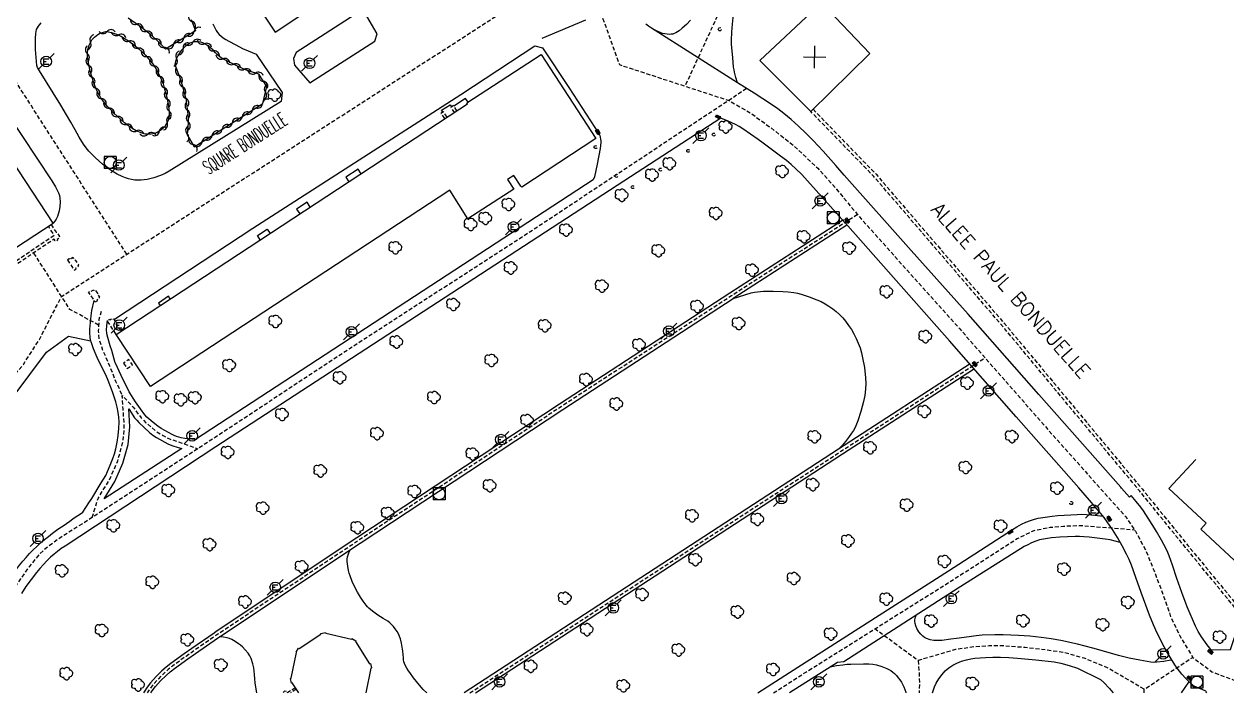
# Model space of a CAD drawing. Header units: millimetres. Extents: x 80000 to 81000, y 144000 to 145000.
# Drawn here: x 80529.8 to 80680.8, y 144000 to 144084 of the extents above; entities that cross this region are included whole.
import ezdxf
from ezdxf.enums import TextEntityAlignment as Align

# ---------------------------------------------------------------- set-up
doc = ezdxf.new("R2010")
doc.units = ezdxf.units.MM
doc.linetypes.add('DASHED', pattern=[0.75, 0.5, -0.25])
doc.layers.get('0').update_dxf_attribs({"linetype": 'CONTINUOUS'})
for name, color, linetype in [('W0001', 6, 'DASHED'), ('W0008', 7, 'CONTINUOUS'), ('W0100', 7, 'CONTINUOUS'), ('W0112', 1, 'DASHED'), ('W0300', 7, 'CONTINUOUS'), ('W0310', 3, 'CONTINUOUS'), ('W0400', 7, 'CONTINUOUS'), ('W0420', 7, 'CONTINUOUS'), ('W0471', 7, 'CONTINUOUS'), ('W0989', 7, 'CONTINUOUS'), ('W0991', 7, 'CONTINUOUS')]:
    doc.layers.add(name, color=color, linetype=linetype)
doc.styles.get("Standard").update_dxf_attribs({"font": 'romans.shx', "width": 0.85})

# ---------------------------------------------------------------- blocks, each defined once
blk = doc.blocks.new('T300')
for p, q in [((-0.8, 0.51), (-0.86, 0.34)), ((-0.86, 0.34), (-0.86, 0.17)), ((-0.86, 0.17), (-0.74, 0.06)), ((-0.69, 0.63), (-0.8, 0.51)), ((-0.8, -0.06), (-0.74, 0.06)), ((-0.74, 0.06), (-0.69, 0.11)), ((-0.57, 0.69), (-0.69, 0.63)), ((-0.46, 0.69), (-0.57, 0.69)), ((-0.29, 0.63), (-0.46, 0.69)), ((-0.29, 0.63), (-0.17, 0.74)), ((-0.23, 0.57), (-0.29, 0.63)), ((-0.17, 0.74), (-0.06, 0.8)), ((-0.06, 0.8), (0.06, 0.8)), ((0.06, 0.8), (0.23, 0.74)), ((0.23, 0.74), (0.34, 0.63)), ((0.34, 0.63), (0.4, 0.51)), ((0.46, 0.46), (0.34, 0.46)), ((0.4, 0.51), (0.4, 0.46)), ((0.57, 0.4), (0.46, 0.46)), ((0.57, 0.4), (0.69, 0.29)), ((0.69, 0.29), (0.74, 0.17)), ((0.74, 0.06), (0.69, -0.17)), ((0.74, 0.17), (0.74, 0.06)), ((-0.8, -0.17), (-0.8, -0.06)), ((-0.8, -0.23), (-0.8, -0.17)), ((-0.74, -0.34), (-0.8, -0.23)), ((-0.69, -0.4), (-0.74, -0.34)), ((-0.51, -0.46), (-0.69, -0.4)), ((-0.4, -0.46), (-0.51, -0.46)), ((-0.4, -0.46), (-0.34, -0.46)), ((-0.34, -0.46), (-0.34, -0.4)), ((-0.34, -0.51), (-0.34, -0.46)), ((-0.29, -0.63), (-0.34, -0.51)), ((-0.17, -0.74), (-0.29, -0.63)), ((-0.06, -0.8), (-0.17, -0.74)), ((0.06, -0.8), (-0.06, -0.8)), ((0.17, -0.74), (0.06, -0.8)), ((0.23, -0.69), (0.17, -0.74)), ((0.29, -0.46), (0.23, -0.46)), ((0.29, -0.63), (0.23, -0.69)), ((0.46, -0.4), (0.29, -0.46)), ((0.34, -0.51), (0.29, -0.63)), ((0.34, -0.51), (0.34, -0.46)), ((0.57, -0.34), (0.46, -0.4)), ((0.63, -0.29), (0.57, -0.34)), ((0.69, -0.17), (0.63, -0.29))]:
    blk.add_line(p, q)
blk = doc.blocks.new('T471')
for p, q in [((-0.333334, 0.333334), (-0.333334, -0.333334)), ((-0.333334, 0.333334), (0.333334, 0.333334)), ((-0.333334, 0), (0, 0)), ((0.500001, 0.500001), (1.000002, 1.000002)), ((-0.500001, -0.500001), (-1.000002, -1.000002)), ((-0.333334, -0.333334), (0.333334, -0.333334))]:
    blk.add_line(p, q)
blk.add_ellipse((0, 0), major_axis=(0.471405, 0.471405), ratio=1, start_param=5.4977871438, end_param=11.780972451)
blk = doc.blocks.new('T400')
for p, q in [((-0.15, 0.3), (0.15, 0.3)), ((-0.15, -0.25), (-0.15, 0.3)), ((-0.15, 0.15), (0.15, 0.15)), ((-0.15, 0), (0.15, 0)), ((0.15, 0.3), (0.15, -0.25)), ((-0.15, -0.15), (0.15, -0.15)), ((-0.15, -0.25), (-0.15, -0.3)), ((-0.15, -0.3), (0.15, -0.3)), ((0.15, -0.3), (0.15, -0.25))]:
    blk.add_line(p, q)
blk = doc.blocks.new('T420')
for p, q in [((0.75, 0.75), (-0.75, 0.75)), ((-0.75, 0.75), (-0.75, -0.75)), ((0.75, 0.75), (0.75, -0.75)), ((0.75, -0.75), (-0.75, -0.75))]:
    blk.add_line(p, q)
blk.add_ellipse((0, 0), major_axis=(-0.53, 0.53), ratio=1, start_param=3.926991, end_param=10.210176)
blk = doc.blocks.new('t991o')
at = {"color": 0, "linetype": 'Continuous'}
for p, q in [((-1, 1), (1, -1)), ((-1, -1), (1, 1))]:
    blk.add_line(p, q, dxfattribs=at)
blk = doc.blocks.new('t310o')
at = {"color": 0, "linetype": 'Continuous'}
for centre, start, end in [((-0.5, 0.38), 216.8699, 323.1304), ((0.5, -0.37), 36.8699, 143.1303)]:
    blk.add_arc(centre, 0.625, start, end, dxfattribs=at)

msp = doc.modelspace()

# ---------------------------------------------------------------- linework, layer by layer
at = {"layer": 'W0001', "flags": 128}
for points in [[(80542.66, 144055.11), (80523.52, 144084.9), (80564.22, 144111.38), (80566.36, 144112.41), (80568.38, 144113.05), (80570.33, 144113.39), (80572.43, 144113.35), (80574.27, 144113.17), (80576.6, 144112.6), (80578.78, 144111.59), (80581.37, 144109.98), (80582.68, 144108.91), (80588.08, 144105.39), (80590.12, 144100.4), (80592.74, 144096.87), (80601.95, 144086.09), (80604.53, 144078.94), (80618.26, 144074.44), (80620.96, 144072.9), (80623.5, 144071.06), (80626.36, 144068.83), (80629.44, 144065.93), (80631.78, 144063.31), (80634.92, 144059.53), (80647.29, 144045.73), (80653.05, 144039.15), (80658.87, 144032.51), (80665.88, 144024.64), (80668.12, 144022.15), (80669.34, 144020.33), (80670.66, 144017.87), (80671.64, 144015.43), (80672.54, 144013.1), (80673.78, 144009.54), (80674.92, 144007.18), (80676.54, 144004.47), (80678.95, 144002.66), (80685.99, 144000)], [(80618.37, 144093.72), (80618.24, 144088.12), (80612.78, 144076.24)], [(80524.47, 144005.67), (80521.73, 144010.58), (80518.11, 144013.75), (80518.26, 144030.12), (80524.42, 144035.26), (80527.75, 144038.95), (80529.67, 144041.27), (80531.68, 144044.41), (80534.47, 144049.83), (80597.94, 144090.78)], [(80620.51, 144075.93), (80593.41, 144057.98), (80570.62, 144043.23), (80553.77, 144032.11), (80542.97, 144025.07), (80536.4, 144020.82), (80534.24, 144019.46), (80532.84, 144018.44), (80531.74, 144017.49), (80530.38, 144015.84), (80529.3, 144014.33), (80528.3, 144012.83), (80527.2, 144010.93), (80525.16, 144007.03), (80521.61, 144000)], [(80634.44, 144060.11), (80618.6, 144049.89), (80597.21, 144035.96), (80571.76, 144019.15), (80554.1, 144007.38), (80553.84, 144007.21), (80551.07, 144005.28), (80550.1, 144004.6), (80548.41, 144003.38), (80547.86, 144002.96), (80547.34, 144002.49), (80546.63, 144001.78), (80545.96, 144001.04), (80545.54, 144000.51), (80545.2, 144000)], [(80539.12, 144046.21), (80535.52, 144048.19), (80530.97, 144055.29)], [(80539.46, 144047.94), (80539.16, 144046.92), (80539.08, 144045.5), (80539.16, 144044.46), (80539.66, 144042.98), (80540.45, 144041.19), (80541.26, 144039.17), (80542.08, 144037.38)], [(80585.74, 144000), (80632.34, 144030.36), (80650.46, 144042.11)], [(80538.32, 144022.06), (80539.05, 144024.42), (80539.79, 144025.64), (80540.46, 144026.72), (80541.04, 144028.01), (80541.53, 144029.16), (80541.81, 144030.2), (80542.14, 144031.37), (80542.25, 144032.22), (80542.35, 144033.33), (80542.28, 144034.51), (80542.2, 144035.65), (80542.08, 144037.38), (80543.48, 144035.92), (80543.78, 144035.51), (80544.15, 144034.95), (80544.47, 144034.57), (80545.07, 144033.95), (80545.7, 144033.43), (80546.35, 144032.87), (80547.25, 144032.34), (80548.09, 144031.89), (80548.91, 144031.64), (80551.59, 144030.69)], [(80623.88, 144000), (80627.95, 144002.61), (80646.48, 144014.25), (80654.5, 144019.4), (80656.62, 144020.42), (80658.62, 144020.82), (80660.3, 144020.96), (80662.45, 144021.05), (80669.22, 144020.51)], [(80670.43, 144000.46), (80666, 144003.08), (80662.92, 144004.36), (80660.46, 144005.04), (80658.15, 144005.4), (80655.49, 144005.7), (80652.87, 144005.9), (80650.99, 144005.9), (80649.15, 144005.8), (80646.73, 144005.44), (80642.04, 144004.07), (80636.61, 144008.05)], [(80642.04, 144004.07), (80642.17, 144002.66), (80642.21, 144001.09), (80642.17, 144000)], [(80670.44, 144000), (80670.43, 144000.46), (80676.54, 144004.47)]]:
    msp.add_lwpolyline(points, dxfattribs=at)
at = {"layer": 'W0008', "flags": 128}
for points in [[(80561.31, 144083.03), (80569.89, 144088.77), (80564.58, 144096.68), (80556.01, 144090.94)], [(80573.81, 144081.9), (80574.11, 144082.82), (80572.53, 144085.52), (80571.95, 144085.63), (80563.94, 144080.47), (80563.62, 144079.7), (80563.73, 144078.86), (80565.65, 144076.67)], [(80539.83, 144024.39), (80541.17, 144026.57), (80542.17, 144028.88), (80542.83, 144031.22), (80543.04, 144033.44), (80542.9, 144035.71), (80543.65, 144034.58), (80543.91, 144034.26), (80544.19, 144033.97), (80545.51, 144032.71), (80545.92, 144032.37), (80546.39, 144032.08), (80547.82, 144031.32), (80548.13, 144031.17), (80548.45, 144031.05), (80549, 144030.86), (80549.56, 144030.7)]]:
    msp.add_lwpolyline(points, close=True, dxfattribs=at)
for points in [[(80619.36, 144076.64), (80619.17, 144077.31), (80619, 144077.98), (80618.93, 144078.31), (80618.88, 144078.64), (80618.76, 144079.84), (80618.65, 144081.04), (80618.62, 144081.52), (80618.61, 144082.01), (80618.64, 144083.03), (80618.72, 144084.04), (80618.82, 144084.87), (80618.97, 144085.68), (80619.16, 144086.53), (80619.88, 144089.29), (80620.09, 144090), (80620.59, 144091.48), (80620.2, 144092.01)], [(80553.46, 144084.05), (80553.66, 144083.63), (80553.89, 144083.23), (80554.07, 144082.97), (80554.28, 144082.72), (80554.52, 144082.5), (80554.77, 144082.31), (80555.12, 144082.08), (80555.48, 144081.87), (80556.34, 144081.41), (80557.2, 144080.98), (80557.89, 144080.67), (80558.89, 144080.27), (80562.17, 144075.44), (80562.05, 144074.31), (80548, 144065.54), (80547.47, 144065.25), (80546.91, 144065.01), (80546.07, 144064.74), (80545.21, 144064.52), (80544.83, 144064.46), (80544.45, 144064.42), (80544.06, 144064.42), (80543.68, 144064.44), (80543.27, 144064.5), (80542.88, 144064.6), (80542.48, 144064.72), (80542.1, 144064.87), (80541.45, 144065.18), (80540.81, 144065.55), (80540.2, 144065.97), (80539.62, 144066.44), (80538.74, 144067.24), (80537.9, 144068.08), (80537.54, 144068.5), (80537.23, 144068.95), (80536.69, 144069.85), (80536.18, 144070.77), (80535.65, 144071.72), (80535.1, 144072.65), (80534.37, 144073.84), (80533.41, 144075.38), (80531.7, 144078.16), (80531.44, 144078.59), (80531.39, 144078.71), (80531.36, 144078.84), (80531.27, 144079.85), (80531.21, 144080.86), (80531.18, 144082.21), (80531.22, 144082.86), (80531.27, 144083.1), (80531.34, 144083.34), (80531.44, 144083.56), (80531.56, 144083.77), (80531.72, 144083.99), (80531.9, 144084.19)], [(80600.28, 144084.51), (80594.79, 144082.23)], [(80613.48, 144084.52), (80612.96, 144084), (80612.41, 144083.51), (80612.02, 144083.21), (80611.6, 144082.94), (80611.43, 144082.85), (80611.24, 144082.78), (80611.04, 144082.75), (80610.85, 144082.73), (80610.54, 144082.75), (80610.25, 144082.8), (80609.96, 144082.87), (80609.67, 144082.97), (80609.11, 144083.22), (80608.57, 144083.51), (80608.19, 144083.76), (80607.84, 144084.04)], [(80679.13, 144005.05), (80678.36, 144006.04), (80677.64, 144007.07), (80677.24, 144007.73), (80676.9, 144008.41), (80675.83, 144010.82), (80675.71, 144011.14), (80675.19, 144012.6), (80674.55, 144014.39), (80673.98, 144016.07), (80673.59, 144017.21), (80673.4, 144017.66), (80673.19, 144018.11), (80672.61, 144019.2), (80672, 144020.28), (80671.74, 144020.7), (80670.66, 144022.42), (80670.36, 144022.88), (80670.02, 144023.33), (80669.42, 144024.07), (80668.79, 144024.79), (80668.61, 144024.6), (80667.59, 144025.72), (80667.49, 144025.84), (80657.23, 144037.5), (80648.34, 144047.57), (80641.18, 144055.61), (80632.78, 144065.04), (80631.72, 144066.25), (80630.11, 144068.08), (80629.5, 144068.75), (80628.87, 144069.41), (80627.95, 144070.32), (80627.02, 144071.21), (80626.12, 144072.03), (80625.18, 144072.81), (80624.41, 144073.4), (80623.62, 144073.95), (80621.47, 144075.34), (80619.36, 144076.64), (80608.57, 144083.51)], [(80541.1, 144046.97), (80558.5, 144058.41), (80584.63, 144075.18), (80593.92, 144081.29), (80594.88, 144081.04), (80598.19, 144076.06), (80602.01, 144070.19), (80602.08, 144070.02), (80602.18, 144069.38), (80602.18, 144069.18), (80602.1, 144068.39), (80601.75, 144066.43), (80601.41, 144064.84), (80601.25, 144064.45), (80551.31, 144031.86), (80550.85, 144031.88), (80550.4, 144031.91), (80549.95, 144031.97), (80549.5, 144032.05), (80549.2, 144032.12), (80548.91, 144032.22), (80548.63, 144032.33), (80548.35, 144032.46), (80546.99, 144033.22), (80546.55, 144033.51), (80545.97, 144033.96), (80545.41, 144034.44), (80545.16, 144034.67), (80544.94, 144034.93), (80544.37, 144035.68), (80543.76, 144036.59), (80542.97, 144037.85), (80542.83, 144038.11), (80542.64, 144038.49), (80541.97, 144039.89), (80541.23, 144041.42), (80541.22, 144041.46), (80541.21, 144041.49), (80540.77, 144043.03), (80540.59, 144043.63), (80540.21, 144044.97), (80540.15, 144045.26), (80540.13, 144045.56), (80540.15, 144046.18), (80540.22, 144046.79)], [(80585.52, 144074.23), (80585.21, 144074.7), (80583.74, 144073.72)], [(80582.35, 144072.97), (80582.19, 144073.21), (80583.28, 144073.88), (80583.44, 144073.63)], [(80527.58, 144072.9), (80533.25, 144064.33), (80533.7, 144063.59), (80534.09, 144062.83), (80534.2, 144062.52), (80534.26, 144062.19), (80534.28, 144061.66), (80534.25, 144061.12), (80534.16, 144060.56), (80533.96, 144059.87), (80533.88, 144059.69), (80533.79, 144059.53), (80533.62, 144059.27), (80533.42, 144059.03)], [(80678.33, 144000), (80678.23, 144000.14), (80678.17, 144000.21), (80678.09, 144000.26), (80677.79, 144000.38), (80677.39, 144000.55), (80676.72, 144000.85), (80676.65, 144000.88), (80676.63, 144000.9), (80676.05, 144001.45), (80675.68, 144001.82), (80675.19, 144002.36), (80674.57, 144003.13), (80674.28, 144003.55), (80673.25, 144005.26), (80672.95, 144005.8), (80672.08, 144007.5), (80671.6, 144008.57), (80671.13, 144009.76), (80670.06, 144012.62), (80669.4, 144014.49), (80668.84, 144016.04), (80668.56, 144016.75), (80668.23, 144017.44), (80667.67, 144018.49), (80667.07, 144019.53), (80666.45, 144020.53), (80665.8, 144021.5), (80665.41, 144022.04), (80665, 144022.55), (80663.56, 144024.23), (80662.23, 144025.76), (80654.37, 144034.69), (80646, 144044.25), (80633.24, 144058.69), (80628.14, 144064.36), (80627.43, 144065.13), (80626.69, 144065.87), (80626.12, 144066.39), (80625.52, 144066.89), (80624.77, 144067.46), (80622.57, 144069.08), (80621.95, 144069.52), (80620.02, 144070.89), (80619.58, 144071.17), (80619.13, 144071.41), (80618.2, 144071.83), (80617.25, 144072.21), (80605.07, 144064.3), (80553.84, 144030.92), (80534.91, 144018.46), (80534.43, 144018.14), (80533.97, 144017.79), (80533.53, 144017.43), (80533.1, 144017.05), (80532.63, 144016.6), (80532.18, 144016.13), (80531.74, 144015.65), (80531.33, 144015.15), (80530.64, 144014.26), (80529.99, 144013.36), (80529.43, 144012.5)], [(80572.1, 144065.24), (80571.72, 144065.82), (80570.17, 144064.82), (80570.56, 144064.23)], [(80565.71, 144061.05), (80565.31, 144061.66), (80563.99, 144060.79), (80564.39, 144060.18)], [(80632.69, 144059.44), (80618.39, 144050.22), (80597, 144036.29), (80571.54, 144019.48), (80553.88, 144007.71), (80553.62, 144007.53), (80550.85, 144005.6), (80549.87, 144004.91), (80548.18, 144003.7), (80547.61, 144003.26), (80547.07, 144002.77), (80546.35, 144002.05), (80545.66, 144001.29), (80545.22, 144000.74), (80544.83, 144000.15), (80544.75, 144000)], [(80559.42, 144056.92), (80559.06, 144057.47), (80560.3, 144058.26), (80560.65, 144057.73)], [(80633.11, 144058.79), (80618.81, 144049.57)], [(80545.67, 144000), (80545.85, 144000.28), (80546.25, 144000.79), (80546.91, 144001.51), (80547.6, 144002.21), (80548.11, 144002.66), (80548.64, 144003.07), (80550.32, 144004.28), (80551.29, 144004.96), (80554.07, 144006.89), (80554.31, 144007.06), (80571.97, 144018.83), (80597.42, 144035.63), (80618.81, 144049.57), (80621.1, 144050.28), (80621.48, 144050.35), (80621.86, 144050.41), (80622.24, 144050.45), (80622.63, 144050.47), (80623.85, 144050.47), (80625.07, 144050.45), (80625.74, 144050.4), (80626.42, 144050.33), (80626.9, 144050.24), (80627.38, 144050.11), (80628.37, 144049.78), (80629.34, 144049.41), (80629.86, 144049.17), (80630.37, 144048.91), (80630.85, 144048.61), (80631.32, 144048.28), (80631.76, 144047.93), (80632.18, 144047.54), (80632.58, 144047.13), (80632.94, 144046.7), (80633.32, 144046.18), (80633.67, 144045.65), (80633.99, 144045.1), (80634.28, 144044.53), (80634.53, 144043.95), (80634.75, 144043.35), (80634.93, 144042.74), (80635.08, 144042.12), (80635.3, 144040.87), (80635.46, 144039.6), (80635.49, 144038.89), (80635.45, 144038.18), (80635.34, 144037.39), (80635.18, 144036.6), (80634.85, 144035.38), (80634.47, 144034.18), (80634.32, 144033.77), (80634.14, 144033.37), (80633.93, 144032.99), (80633.7, 144032.62), (80633.32, 144032.1), (80632.92, 144031.59), (80632.5, 144031.1), (80632.05, 144030.63), (80585.03, 144000)], [(80548.12, 144049.5), (80547.88, 144049.87), (80546.63, 144048.98), (80546.84, 144048.66)], [(80528.39, 144037.21), (80532.56, 144042.81), (80535.35, 144044.83), (80538.11, 144044.23)], [(80586.45, 144000), (80632.55, 144030.03), (80648.99, 144040.7)], [(80648.57, 144041.35), (80632.05, 144030.63)], [(80621.9, 144000), (80625.9, 144002.58), (80645.86, 144015.35), (80653.89, 144020.55), (80654.44, 144020.89), (80655.02, 144021.2), (80655.59, 144021.46), (80656.18, 144021.68), (80656.65, 144021.83), (80657.13, 144021.94), (80658, 144022.09), (80658.87, 144022.21), (80659.61, 144022.28), (80662.01, 144022.44), (80662.61, 144022.46), (80663.2, 144022.44), (80664.24, 144022.35), (80665.28, 144022.23)], [(80667.42, 144018.9), (80666.17, 144019.22), (80665.54, 144019.33), (80663.54, 144019.57), (80662.87, 144019.63), (80662.32, 144019.65), (80661.76, 144019.65), (80660.79, 144019.63), (80659.83, 144019.58), (80658.82, 144019.49), (80657.81, 144019.34), (80657.31, 144019.23), (80656.82, 144019.07), (80656.31, 144018.86), (80655.82, 144018.63), (80655.35, 144018.38), (80654.89, 144018.1), (80647.09, 144013.15), (80632.71, 144003.93), (80631.91, 144003.84), (80625.91, 144000)], [(80580.36, 144000), (80579.88, 144000.43), (80579.64, 144000.72), (80579.03, 144001.42), (80578.66, 144001.91), (80578.2, 144002.55), (80578.06, 144002.77), (80577.83, 144003.12), (80577.64, 144003.48), (80577.54, 144003.69), (80577.47, 144003.92), (80577.42, 144004.16), (80577.4, 144004.41), (80577.39, 144004.84), (80577.34, 144005.26), (80577.16, 144006.26), (80577.03, 144006.82), (80576.93, 144007.1), (80576.81, 144007.36), (80576.6, 144007.71), (80576.38, 144008.04), (80576.14, 144008.34), (80575.89, 144008.62), (80575.68, 144008.82), (80575.46, 144009), (80575.17, 144009.19), (80574.86, 144009.36), (80574.51, 144009.55), (80574.18, 144009.77), (80573.51, 144010.27), (80573.07, 144010.65), (80572.89, 144010.84), (80572.72, 144011.04), (80572.36, 144011.54), (80572.01, 144012.05), (80571.64, 144012.66), (80571.3, 144013.3), (80570.98, 144014), (80570.7, 144014.73), (80570.59, 144015.06), (80570.52, 144015.4), (80570.42, 144015.95), (80570.36, 144016.5), (80570.35, 144016.81), (80570.4, 144017.12), (80570.55, 144017.61), (80570.7, 144017.99)], [(80673.79, 144004.13), (80672.91, 144003.97), (80672.02, 144003.85), (80671.64, 144003.84), (80671.26, 144003.88), (80669.9, 144004.13), (80668.55, 144004.39), (80667.88, 144004.54), (80667.23, 144004.71), (80665.32, 144005.26), (80664, 144005.64), (80662.05, 144006.13), (80659.97, 144006.57), (80658.74, 144006.79), (80657.5, 144006.97), (80656.09, 144007.12), (80654.67, 144007.23), (80652.75, 144007.31), (80651.67, 144007.31), (80650.08, 144007.25), (80649.35, 144007.18), (80648.45, 144007.05), (80646.85, 144006.84), (80646.16, 144006.75), (80645.04, 144006.6), (80644.54, 144006.57), (80644.03, 144006.6), (80643.57, 144006.69), (80643.12, 144006.84), (80642.87, 144006.97), (80642.65, 144007.13), (80642.38, 144007.38), (80642.15, 144007.66), (80642.01, 144007.88), (80641.89, 144008.11), (80641.76, 144008.42), (80641.67, 144008.73), (80641.64, 144008.96), (80641.65, 144009.2), (80641.72, 144009.52), (80641.83, 144009.84)], [(80678.84, 144005.43), (80681.3, 144005.44), (80682.7, 144009.68)], [(80559, 144000), (80558.96, 144000.21), (80558.78, 144001.28), (80558.73, 144001.79), (80558.7, 144002.31), (80558.68, 144002.74), (80558.63, 144003.17), (80558.51, 144003.66), (80558.27, 144004.33), (80558.1, 144004.68), (80557.89, 144005), (80557.55, 144005.42), (80557.18, 144005.81), (80556.95, 144006.01), (80556.71, 144006.19), (80556.28, 144006.46), (80555.84, 144006.72), (80555.55, 144006.85), (80555.25, 144006.94), (80554.79, 144007.02), (80554.31, 144007.06)], [(80631.05, 144003.3), (80631.81, 144003.44), (80632.58, 144003.55), (80633.09, 144003.6), (80633.59, 144003.63), (80635.18, 144003.67), (80635.86, 144003.66), (80636.35, 144003.62), (80636.84, 144003.52), (80637.48, 144003.32), (80638.1, 144003.08), (80638.37, 144002.95), (80638.62, 144002.8), (80638.86, 144002.62), (80639.09, 144002.43), (80639.33, 144002.18), (80639.56, 144001.92), (80639.76, 144001.64), (80639.95, 144001.35), (80640.26, 144000.75), (80640.5, 144000.11), (80640.52, 144000)], [(80643.87, 144000), (80643.94, 144000.27), (80644.1, 144000.76), (80644.32, 144001.22), (80644.66, 144001.79), (80645.05, 144002.32), (80645.45, 144002.77), (80645.9, 144003.16), (80646.39, 144003.49), (80646.92, 144003.75), (80647.51, 144003.98), (80648.11, 144004.16), (80648.65, 144004.28), (80649.19, 144004.36), (80649.84, 144004.42), (80650.5, 144004.46), (80651.44, 144004.48), (80652.38, 144004.48), (80653.46, 144004.45), (80654.54, 144004.37), (80656.83, 144004.15), (80659.12, 144003.89), (80659.55, 144003.83), (80659.97, 144003.73), (80661.03, 144003.45), (80662.08, 144003.13), (80664.97, 144001.71), (80665.36, 144001.33), (80666.09, 144000.54), (80666.24, 144000.37), (80666.55, 144000)], [(80675.12, 144000), (80676.05, 144001.36)]]:
    msp.add_lwpolyline(points, dxfattribs=at)
msp.add_lwpolyline([(80527.06, 144012.85, -0.11444), (80533.85, 144020.44, -0.005265), (80537.14, 144022.71), (80537.89, 144023.87), (80538.26, 144024.44), (80539.46, 144026.4), (80539.75, 144026.88), (80540.01, 144027.34), (80540.23, 144027.81), (80540.58, 144028.62), (80540.9, 144029.45), (80541.11, 144030.06), (80541.27, 144030.69), (80541.44, 144031.52), (80541.57, 144032.36), (80541.66, 144033.21), (80541.69, 144034.07), (80541.66, 144034.66), (80541.58, 144035.25), (80541.44, 144035.92), (80541.28, 144036.59), (80541.09, 144037.22), (80540.87, 144037.84), (80540.33, 144039.24), (80540.02, 144039.95), (80539.54, 144040.93), (80538.93, 144042.15), (80538.46, 144043.22), (80538.21, 144043.97), (80538.12, 144044.33), (80538.07, 144044.7), (80538.03, 144045.21), (80538.03, 144045.71), (80538.05, 144046.11), (80538.17, 144047.37), (80538.27, 144048.04), (80538.57, 144049.3)], format="xyb", dxfattribs=at)
at = {"layer": 'W0100', "flags": 128}
for points in [[(80628.57, 144073.05), (80635.97, 144080.33), (80629.9, 144086.69), (80622.15, 144079.48)], [(80541.34, 144045.05), (80584.47, 144073.37), (80585.45, 144074.01), (80585.37, 144074.13), (80594.69, 144080.23), (80601.59, 144069.68), (80592.26, 144063.56), (80592.15, 144063.67), (80591.27, 144065.03), (80590.49, 144064.52), (80591.28, 144063.3), (80585.5, 144059.58), (80585.5, 144059.58), (80583.22, 144063.18), (80583.22, 144063.18), (80545.63, 144038.49)]]:
    msp.add_lwpolyline(points, close=True, dxfattribs=at)
for points in [[(80524.05, 144052.91), (80533.42, 144059.03), (80522.92, 144074.96)], [(80676.92, 144029.35), (80673.52, 144025.68), (80678.22, 144021.32), (80677.54, 144020.59), (80682.32, 144016.15), (80682.11, 144015.93), (80685.54, 144012.75), (80691.8, 144019.5)], [(80564.25, 144000), (80563.43, 144001.27), (80563.34, 144001.24), (80563.23, 144001.82), (80563.31, 144001.84), (80563.99, 144005.08), (80563.92, 144005.13), (80564.22, 144005.64), (80564.3, 144005.59), (80567.05, 144007.4), (80567.03, 144007.49), (80567.62, 144007.61), (80567.64, 144007.52), (80570.88, 144006.76), (80570.92, 144006.84), (80570.92, 144006.84), (80571.43, 144006.53), (80571.39, 144006.46), (80573.16, 144003.67), (80573.25, 144003.69), (80573.39, 144003.16), (80573.31, 144003.13), (80572.67, 144000)]]:
    msp.add_lwpolyline(points, dxfattribs=at)
at = {"layer": 'W0112', "flags": 128}
for points in [[(80616.96, 144083.31), (80616.94, 144083.39), (80616.96, 144083.46), (80617, 144083.53), (80617.07, 144083.57), (80617.15, 144083.59), (80617.22, 144083.57), (80617.29, 144083.53), (80617.33, 144083.46), (80617.35, 144083.39), (80617.33, 144083.31), (80617.29, 144083.24), (80617.22, 144083.2), (80617.15, 144083.18), (80617.07, 144083.2), (80617, 144083.24)], [(80616.22, 144070.08), (80616.2, 144070.16), (80616.22, 144070.23), (80616.26, 144070.29), (80616.32, 144070.34), (80616.4, 144070.35), (80616.47, 144070.34), (80616.53, 144070.29), (80616.58, 144070.23), (80616.59, 144070.16), (80616.58, 144070.08), (80616.53, 144070.02), (80616.47, 144069.98), (80616.4, 144069.96), (80616.32, 144069.98), (80616.26, 144070.02)], [(80601.38, 144068.51), (80601.37, 144068.59), (80601.38, 144068.66), (80601.42, 144068.72), (80601.49, 144068.76), (80601.56, 144068.77), (80601.63, 144068.76), (80601.69, 144068.72), (80601.73, 144068.66), (80601.74, 144068.59), (80601.73, 144068.52), (80601.69, 144068.45), (80601.63, 144068.41), (80601.56, 144068.4), (80601.49, 144068.41), (80601.43, 144068.45)], [(80613.02, 144068.04), (80613.01, 144068.11), (80613.02, 144068.18), (80613.06, 144068.24), (80613.12, 144068.27), (80613.18, 144068.29), (80613.25, 144068.28), (80613.31, 144068.24), (80613.35, 144068.18), (80613.36, 144068.11), (80613.35, 144068.04), (80613.31, 144067.99), (80613.25, 144067.95), (80613.18, 144067.93), (80613.12, 144067.95), (80613.06, 144067.99)], [(80609.52, 144065.68), (80609.5, 144065.75), (80609.52, 144065.82), (80609.56, 144065.88), (80609.62, 144065.92), (80609.69, 144065.94), (80609.76, 144065.92), (80609.82, 144065.88), (80609.86, 144065.82), (80609.88, 144065.75), (80609.86, 144065.68), (80609.82, 144065.62), (80609.76, 144065.58), (80609.69, 144065.56), (80609.62, 144065.58), (80609.56, 144065.62)], [(80604, 144064.89), (80603.98, 144064.97), (80604, 144065.04), (80604.04, 144065.1), (80604.1, 144065.14), (80604.17, 144065.15), (80604.24, 144065.14), (80604.3, 144065.1), (80604.34, 144065.04), (80604.36, 144064.97), (80604.34, 144064.9), (80604.3, 144064.83), (80604.24, 144064.79), (80604.17, 144064.78), (80604.1, 144064.79), (80604.04, 144064.83)], [(80606.04, 144063.48), (80606.02, 144063.55), (80606.04, 144063.62), (80606.08, 144063.68), (80606.14, 144063.72), (80606.21, 144063.74), (80606.28, 144063.72), (80606.34, 144063.68), (80606.38, 144063.62), (80606.4, 144063.55), (80606.38, 144063.48), (80606.34, 144063.42), (80606.28, 144063.38), (80606.21, 144063.36), (80606.14, 144063.38), (80606.08, 144063.42)], [(80535.21, 144054.4), (80536.05, 144053.12), (80536.32, 144053.3), (80536.26, 144053.4), (80536.59, 144053.61), (80536.52, 144053.71), (80536.64, 144053.79), (80536.27, 144054.35), (80536.2, 144054.32), (80536, 144054.63), (80535.93, 144054.59), (80535.87, 144054.7), (80535.53, 144054.49), (80535.48, 144054.58)], [(80542.26, 144041.45), (80542.7, 144040.77), (80543.37, 144041.21), (80542.92, 144041.89)], [(80661.45, 144023.8), (80661.42, 144023.74), (80661.36, 144023.69), (80661.29, 144023.67), (80661.21, 144023.68), (80661.15, 144023.72), (80661.1, 144023.78), (80661.08, 144023.85), (80661.09, 144023.92), (80661.12, 144023.99), (80661.18, 144024.03), (80661.25, 144024.05), (80661.33, 144024.04), (80661.39, 144024.01), (80661.44, 144023.95), (80661.46, 144023.88)]]:
    msp.add_lwpolyline(points, close=True, dxfattribs=at)
for points in [[(80584.12, 144073.14), (80583.69, 144073.79), (80583.36, 144073.57), (80583.79, 144072.92)], [(80628.86, 144073.33), (80636.76, 144065.18), (80653.23, 144046.02), (80670.21, 144025.59), (80675.93, 144018.53), (80682.72, 144010.29), (80683.61, 144011.24), (80683.9, 144010.97), (80682.7, 144009.68), (80675.63, 144018.27), (80669.9, 144025.34), (80652.92, 144045.76), (80636.48, 144064.9), (80628.57, 144073.05)], [(80582.9, 144072.34), (80582.45, 144073.03), (80582.12, 144072.81), (80582.57, 144072.12)], [(80533.15, 144058.85), (80533.78, 144057.88), (80533.84, 144057.91), (80534.23, 144057.33), (80534.16, 144057.28), (80534.23, 144057.17), (80533.92, 144056.96), (80533.98, 144056.88), (80533.71, 144056.73), (80533.71, 144056.73), (80533.53, 144057.01), (80528.42, 144053.58), (80528.19, 144053.91), (80533.54, 144057.5), (80532.81, 144058.63)], [(80535.48, 144054.58), (80535.53, 144054.49)], [(80535.87, 144054.7), (80535.93, 144054.59)], [(80538.97, 144049.28), (80538.97, 144049.28), (80538.71, 144049.1), (80537.86, 144050.36), (80538.12, 144050.55), (80538.19, 144050.46), (80538.51, 144050.66), (80538.58, 144050.56), (80538.71, 144050.64), (80539.09, 144050.07), (80539.09, 144050.07), (80539.02, 144050.03), (80539.23, 144049.72), (80539.16, 144049.67), (80539.22, 144049.58), (80539.22, 144049.57), (80538.92, 144049.36), (80538.97, 144049.28)], [(80541.34, 144045.05), (80540.2, 144046.79), (80540.47, 144046.96), (80540.47, 144046.96), (80540.55, 144046.86), (80540.85, 144047.08), (80540.93, 144046.98), (80540.98, 144047.01), (80541.36, 144046.43), (80541.3, 144046.39), (80541.33, 144046.35), (80541.98, 144045.43)], [(80562.37, 144000), (80562.36, 144000.08), (80562.39, 144000.15), (80562.44, 144000.21), (80562.49, 144000.24), (80562.56, 144000.26), (80562.68, 144000.24), (80562.75, 144000.18), (80562.78, 144000.12), (80562.77, 144000.05), (80562.88, 144000.09), (80563.81, 144000.66), (80563.93, 144000.47)], [(80563.93, 144000.47), (80563.23, 144000)]]:
    msp.add_lwpolyline(points, dxfattribs=at)
at = {"layer": 'W0310', "flags": 128}
msp.add_lwpolyline([(80550.74, 144084.63), (80551.31, 144083.19), (80547.53, 144080.88), (80546.96, 144081.49), (80546.37, 144082.08), (80545.99, 144082.44), (80545.59, 144082.77), (80544.22, 144083.82), (80542.85, 144084.78)], dxfattribs=at)
for points in [[(80538.81, 144082.57), (80538.81, 144082.57), (80539.03, 144082.71), (80539.25, 144082.84), (80539.49, 144082.95), (80539.73, 144083.03), (80539.89, 144083.07), (80540.04, 144083.09), (80540.2, 144083.09), (80540.36, 144083.07), (80540.86, 144082.94), (80541.35, 144082.79), (80541.67, 144082.65), (80541.99, 144082.49), (80543, 144081.85), (80543.77, 144081.27), (80544.19, 144080.91), (80544.6, 144080.53), (80545.01, 144080.12), (80545.4, 144079.69), (80545.88, 144079.09), (80546.31, 144078.45), (80546.7, 144077.76), (80547.02, 144077.03), (80547.21, 144076.53), (80547.37, 144076.01), (80547.57, 144075.3), (80547.74, 144074.59), (80547.86, 144073.99), (80547.94, 144073.38), (80547.98, 144072.96), (80547.98, 144072.55), (80547.94, 144072.23), (80547.85, 144071.93), (80547.66, 144071.54), (80547.42, 144071.18), (80547.15, 144070.88), (80546.83, 144070.62), (80546.49, 144070.43), (80546.13, 144070.3), (80545.74, 144070.22), (80545.35, 144070.19), (80545.02, 144070.22), (80544.7, 144070.29), (80544.27, 144070.45), (80543.85, 144070.63), (80543.44, 144070.86), (80543.04, 144071.12), (80542.36, 144071.65), (80541.45, 144072.45), (80541.03, 144072.85), (80540.64, 144073.26), (80540.25, 144073.69), (80539.88, 144074.13), (80539.64, 144074.44), (80539.42, 144074.77), (80539.22, 144075.11), (80539.03, 144075.46), (80538.78, 144075.99), (80538.56, 144076.54), (80538.3, 144077.33), (80538.07, 144078.12), (80537.84, 144079.15), (80537.72, 144079.96), (80537.72, 144080.4), (80537.78, 144080.83), (80537.95, 144081.38), (80538.18, 144081.9), (80538.27, 144082.05), (80538.38, 144082.18), (80538.59, 144082.38)], [(80548.68, 144078.97), (80549.27, 144077.41), (80549.61, 144076.36), (80550.04, 144074.82), (80550.1, 144074.61), (80550.14, 144074.35), (80550.34, 144072.68), (80550.37, 144072.19), (80550.38, 144071.69), (80550.25, 144070.14), (80551.13, 144068.61), (80559.76, 144074.08), (80560.24, 144076.19), (80559.24, 144077.76), (80558.07, 144078.11), (80557.46, 144078.34), (80556.41, 144078.83), (80554.98, 144079.53), (80554.66, 144079.72), (80554.35, 144079.93), (80554.07, 144080.17), (80553.81, 144080.44), (80553.51, 144080.75), (80553.18, 144081.05), (80552.83, 144081.31), (80552.46, 144081.55), (80552.21, 144081.67), (80551.95, 144081.76), (80551.67, 144081.81), (80551.4, 144081.82), (80551.12, 144081.79), (80550.85, 144081.72), (80550.6, 144081.62), (80550.36, 144081.48), (80550.05, 144081.25), (80549.76, 144080.98), (80549.51, 144080.7), (80549.28, 144080.39), (80549.08, 144080.06), (80548.91, 144079.71), (80548.78, 144079.35)]]:
    msp.add_lwpolyline(points, close=True, dxfattribs=at)

# ---------------------------------------------------------------- block references
at = {"layer": 'W0300'}
for p in [(80561.24, 144075.09), (80617.9, 144071.11), (80610.85, 144066.49), (80608.67, 144065.07), (80625, 144065.51), (80604.86, 144062.52), (80590.63, 144061.37), (80616.67, 144060.25), (80585.88, 144058.86), (80587.72, 144059.62), (80597.85, 144058.16), (80627.72, 144057.32), (80576.42, 144055.93), (80633.43, 144055.87), (80609.46, 144055.56), (80590.9, 144053.39), (80621.21, 144053.11), (80602.36, 144051.11), (80638.11, 144050.41), (80583.69, 144048.79), (80614.33, 144048.55), (80561.36, 144046.67), (80595.2, 144046.13), (80619.55, 144046.41), (80576.56, 144044.09), (80607.04, 144043.73), (80642.98, 144044.76), (80536.22, 144043.14), (80555.56, 144041.14), (80588.47, 144041.77), (80569.44, 144039.6), (80600.38, 144039.36), (80648.24, 144038.91), (80547.16, 144037.22), (80549.46, 144036.83), (80551.25, 144037.09), (80581.28, 144037.11), (80604.18, 144036.3), (80562.19, 144034.98), (80642.86, 144035.35), (80592.98, 144034.22), (80574.11, 144032.58), (80629.06, 144032.18), (80653.86, 144032.2), (80555.37, 144030.22), (80586.11, 144030.01), (80636.05, 144030.8), (80567.01, 144027.89), (80648.03, 144028.32), (80588.28, 144026.03), (80628.83, 144026.17), (80659.53, 144025.72), (80547.91, 144025.44), (80578.8, 144025.31), (80559.78, 144023.21), (80575.49, 144022.56), (80640.65, 144023.6), (80541.01, 144021), (80613.68, 144022.26), (80621.88, 144021.8), (80652.44, 144020.96), (80571.66, 144020.76), (80553.09, 144018.63), (80633.28, 144019.09), (80614.09, 144016.74), (80645.39, 144016.51), (80534.53, 144015.33), (80564.67, 144015.84), (80660.4, 144015.55), (80545.91, 144013.9), (80626.45, 144014.37), (80597.72, 144011.9), (80607.42, 144012.36), (80557.56, 144011.43), (80638.09, 144011.79), (80668.43, 144011.37), (80619.39, 144010.17), (80643.71, 144009.03), (80655.26, 144009.05), (80539.55, 144007.85), (80600.47, 144007.95), (80631.12, 144007.4), (80665.25, 144008.57), (80550.29, 144006.66), (80679.96, 144007.02), (80611.98, 144005.4), (80554.51, 144003.49), (80593.41, 144003.34), (80623.85, 144002.94), (80535.1, 144002.42), (80544.1, 144001), (80605.06, 144000.88), (80648.9, 144001.19)]:
    msp.add_blockref('T300', p, dxfattribs=at)
at = {"layer": 'W0310'}
for p, rotation in [((80550.85, 144084.36), 291.4096985410138), ((80543.91, 144084.03), 145.0182135256138), ((80545.11, 144083.13), 142.6457895667035), ((80551.1, 144083.07), 211.4307624940558), ((80538.11, 144081.76), 66.23246545024897), ((80540.19, 144083.09), 359.2456554272737), ((80541.63, 144082.67), 337.648907230643), ((80542.91, 144081.9), 327.4103687022609), ((80546.27, 144082.18), 137.1335107555172), ((80548.54, 144081.5), 211.4307624940558), ((80549.82, 144082.28), 211.4307624940558), ((80550.97, 144081.75), 194.1103912572552), ((80552.42, 144081.57), 153.6790189027665), ((80537.72, 144080.32), 90.72336414945417), ((80544.1, 144080.99), 319.6535737039152), ((80545.17, 144079.94), 312.5655423108423), ((80547.32, 144081.11), 132.9841410025038), ((80548.91, 144079.7), 249.8806705803883), ((80549.73, 144080.94), 228.0009209488664), ((80553.6, 144080.66), 133.7320106473894), ((80537.91, 144078.84), 102.6966906089919), ((80546.1, 144078.77), 303.8775418810352), ((80554.73, 144079.68), 150.3699138013025), ((80556.07, 144079), 153.7395466071803), ((80538.28, 144077.38), 106.0021067743604), ((80546.83, 144077.46), 294.0629329490876), ((80549.21, 144077.57), 290.7482493882977), ((80557.42, 144078.36), 155.3284426714791), ((80558.84, 144077.88), 163.3037983038537), ((80559.82, 144076.84), 122.3672696137665), ((80538.79, 144075.97), 115.0677332876697), ((80547.36, 144076.06), 287.6712786747676), ((80549.67, 144076.14), 285.7925134015273), ((80560.08, 144075.48), 77.24816517327453), ((80539.5, 144074.66), 124.3199684206622), ((80547.74, 144074.6), 283.448521820335), ((80550.07, 144074.7), 284.3881288096807), ((80559.71, 144074.04), 32.36638209992805), ((80540.43, 144073.48), 131.9073118409801), ((80541.48, 144072.42), 138.6199282893392), ((80547.96, 144073.12), 274.5257220490128), ((80550.28, 144073.21), 276.6657631673411), ((80557.18, 144072.44), 32.36638209992805), ((80558.44, 144073.24), 32.36638209992805), ((80542.62, 144071.44), 142.3610986291898), ((80547.72, 144071.67), 244.1188338858279), ((80550.38, 144071.72), 270.0838427570047), ((80554.64, 144070.83), 32.36638209992805), ((80555.91, 144071.64), 32.36638209992805), ((80543.88, 144070.62), 155.7367526676899), ((80545.3, 144070.2), 175.7719584577934), ((80546.74, 144070.56), 209.5901313299468), ((80550.26, 144070.22), 265.4699016394882), ((80553.37, 144070.03), 32.36638209992805), ((80550.96, 144068.91), 299.9968836325321), ((80552.11, 144069.23), 32.36638209992805)]:
    msp.add_blockref('t310o', p, dxfattribs=dict(at, rotation=rotation))
at = {"layer": 'W0400'}
for p, rotation in [((80616.92, 144072.38), 63.53698433635932), ((80601.83, 144070.49), 31.22531442176615), ((80633.14, 144059.35), 38.80175989177302), ((80649.16, 144041.32), 40.5544558382225), ((80666.04, 144021.87), 212.7344097248844), ((80653.65, 144020.22), 122.1839379432791), ((80678.75, 144005.15), 51.42481846528414), ((80676.13, 144001.84), 44.8493514855962)]:
    msp.add_blockref('T400', p, dxfattribs=dict(at, rotation=rotation))
at = {"layer": 'W0420'}
for p in [(80540.59, 144066.66), (80631.39, 144059.68), (80581.89, 144025.02), (80677.05, 144001.37)]:
    msp.add_blockref('T420', p, dxfattribs=at)
at = {"layer": 'W0471'}
for p in [(80532.54, 144079.34), (80565.62, 144079.11), (80614.77, 144070.02), (80541.66, 144066.33), (80629.76, 144061.82), (80591.24, 144058.55), (80541.72, 144046.22), (80570.88, 144045.37), (80610.75, 144045.46), (80650.89, 144037.95), (80550.87, 144032.31), (80589.65, 144031.83), (80624.9, 144024.42), (80664.09, 144022.97), (80531.51, 144019.4), (80561.31, 144013.27), (80646.22, 144011.85), (80603.76, 144010.68), (80672.82, 144004.92), (80589.49, 144001.4), (80629.58, 144001.4)]:
    msp.add_blockref('T471', p, dxfattribs=at)
at = {"layer": 'W0991', "rotation": 43.65324088807117}
msp.add_blockref('t991o', (80629.06, 144079.91), dxfattribs=at)

# ---------------------------------------------------------------- texts
at = {"layer": 'W0989', "width": 0.5}
msp.add_text('SQUARE BONDUELLE', height=1.75, rotation=32.8276, dxfattribs=at).set_placement((80557.54, 144068.98), align=Align.MIDDLE)
at = {"layer": 'W0989'}
msp.add_text('ALLEE PAUL BONDUELLE', height=1.75, rotation=311.6576, dxfattribs=at).set_placement((80653.7, 144050.58), align=Align.MIDDLE)

doc.saveas('drawing.dxf')
